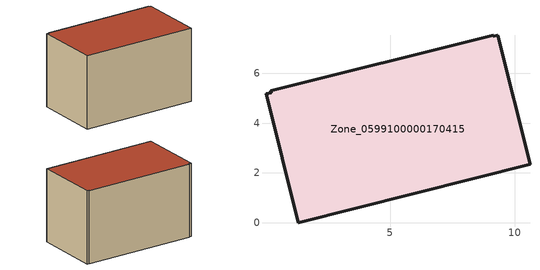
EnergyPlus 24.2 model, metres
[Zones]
Zone_0599100000170415
 floor ground (C_G): 9.31,7.52 10.61,2.34 1.31,0 0.02,5.17 0.23,5.23 0.21,5.29 9.13,7.53 9.14,7.48 z0
 wall outside (C_F): 9.13,7.53 0.21,5.29 0.23,5.23 0.02,5.17 1.31,0 10.61,2.34 9.31,7.52 9.14,7.48 9.13,7.53 z0:5.97
 roof outside (C_R): 10.61,2.34 9.31,7.52 9.14,7.48 9.13,7.53 0.21,5.29 0.23,5.23 0.02,5.17 1.31,0 z5.97
[BUILDING]
Pand.0599100000170415: North Axis=0; Terrain=City; Loads Convergence Tolerance Value=0.04; Temperature Convergence Tolerance Value=0.4; Solar Distribution=FullExterior; Maximum Number of Warmup Days=25; Minimum Number of Warmup Days=1
[Site:Location]
Rotterdam.The.Hague.AP_ZH_NLD Design_Conditions: Latitude=51.96; Longitude=4.45; Time Zone=1; Elevation=-4.5
[SITE:GROUNDTEMPERATURE:BUILDINGSURFACE]
18, 18, 18, 18, 18, 18, 18, 18, 18, 18, 18, 18
[MATERIAL] Thermal Absorptance=0.9; Solar Absorptance=0.7; Visible Absorptance=0.7
Name | Roughness | Thickness | Conductivity | Density | Specific Heat
G.TI.1975-1991 | MediumSmooth | 0.15 | 0.288461 | 540 | 1210
F.TI.1975-1991 | Rough | 0.3 | 0.230769 | 1920 | 840
R.TI.1975-1991 | MediumRough | 0.2 | 0.153846 | 1500 | 1000
[CONSTRUCTION]
C_G: G.TI.1975-1991
C_F: F.TI.1975-1991
C_R: R.TI.1975-1991
[ZONE]
Zone_0599100000170415: Type=1; Multiplier=1; Ceiling Height=Autocalculate; Volume=Autocalculate; Floor Area=autocalculate; Part of Total Floor Area=Yes
[ZONEINFILTRATION:DESIGNFLOWRATE]
Infil_Zone_0599100000170415: Zone or ZoneList or Space or SpaceList=Zone_0599100000170415; Schedule=AlwaysOn; Design Flow Rate Calculation Method=Flow/Area; Flow Rate per Floor Area=0.003; Constant Term Coefficient=1; Temperature Term Coefficient=0; Velocity Term Coefficient=0; Velocity Squared Term Coefficient=0
[HVACTEMPLATE:ZONE:IDEALLOADSAIRSYSTEM]
Zone_0599100000170415: Maximum Heating Supply Air Temperature=50; Minimum Cooling Supply Air Temperature=13; Maximum Heating Supply Air Humidity Ratio=0.0156; Minimum Cooling Supply Air Humidity Ratio=0.0077; Heating Limit=NoLimit; Cooling Limit=NoLimit; Dehumidification Control Type=ConstantSensibleHeatRatio; Cooling Sensible Heat Ratio=0.7; Dehumidification Setpoint=60; Humidification Control Type=None; Humidification Setpoint=30; Outdoor Air Method=None; Outdoor Air Flow Rate per Person=0.00944; Outdoor Air Flow Rate per Zone Floor Area=0; Outdoor Air Flow Rate per Zone=0; Demand Controlled Ventilation Type=None; Outdoor Air Economizer Type=NoEconomizer; Heat Recovery Type=None; Sensible Heat Recovery Effectiveness=0.7; Latent Heat Recovery Effectiveness=0.65
[ZONECONTROL:THERMOSTAT]
ThermostatControl_Zone_0599100000170415: Zone or ZoneList=Zone_0599100000170415; Control Type Schedule=DualSetpointControlType; Control 1=Thermostat_Zone_0599100000170415; Temperature Difference Between Cutout And Setpoint=0
[THERMOSTATSETPOINT:DUALSETPOINT]
Thermostat_Zone_0599100000170415: Heating Setpoint Temperature Schedule=HeatingSetpoint_Zone_0599100000170415; Cooling Setpoint Temperature Schedule=CoolingSetpoint_Zone_0599100000170415
[SCHEDULE:COMPACT]
HeatingSetpoint_Zone_0599100000170415: Through: 12/31, For: AllDays, Until: 24:00, 21
CoolingSetpoint_Zone_0599100000170415: Through: 12/31, For: AllDays, Until: 24:00, 24
DualSetpointControlType: Through: 12/31, For: AllDays, Until: 24:00, 4
AlwaysOn: Through: 12/31, For: AllDays, Until: 24:00, 1
